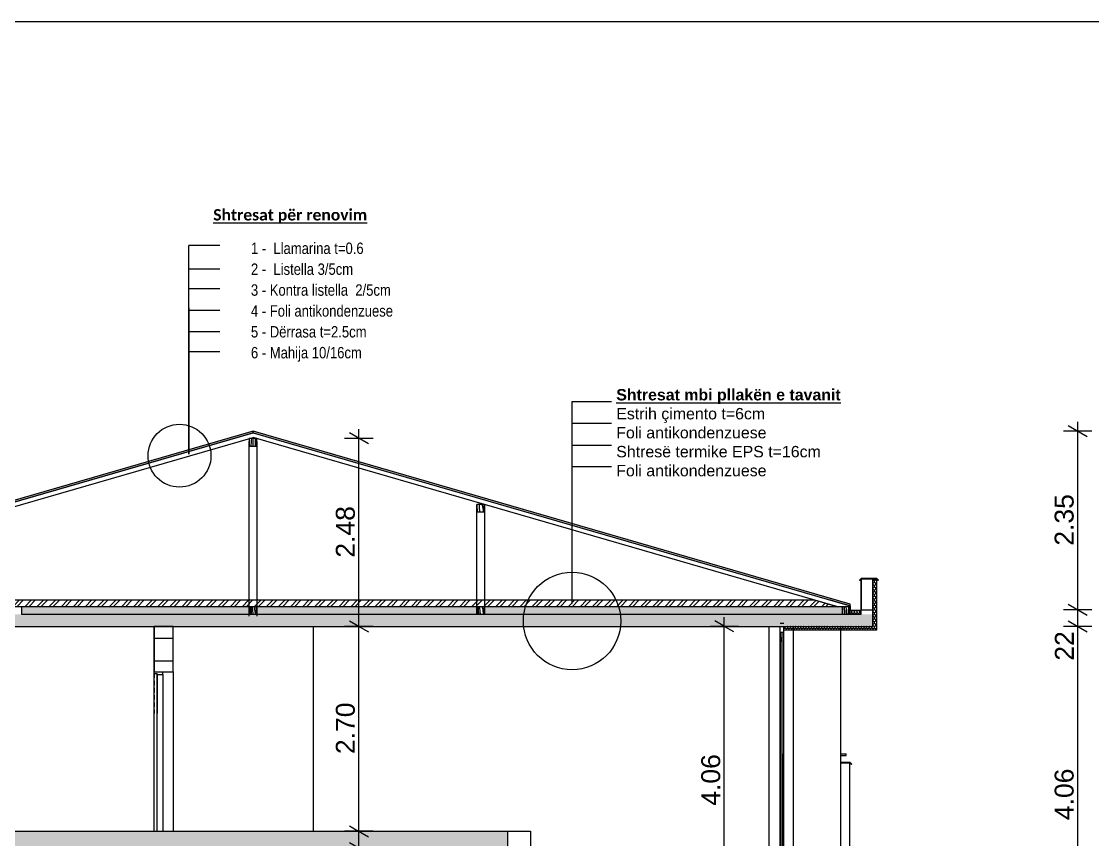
# Model space of a CAD drawing. Header units: feet. Extents: x 2583673 to 2624673, y -122443 to -93743.
# Drawn here: x 2596883 to 2610998, y -104528 to -93743 of the extents above; entities that cross this region are included whole.
import ezdxf

# ---------------------------------------------------------------- set-up
doc = ezdxf.new("R2010")
doc.units = ezdxf.units.FT
doc.header["$MEASUREMENT"] = 0
doc.set_wipeout_variables(frame=1)
doc.linetypes.add('Wipeout_Contour', pattern=[1000, 0, -1000])
for name, color, linetype, lineweight in [('0_Pen_No__1', 7, 'Continuous', 5), ('2D Drafting - General_Pen_No__1', 7, 'Continuous', 5), ('Annotation - Text_Pen_No__1', 7, 'Continuous', 5), ('Dimensioning - General_Pen_No__1', 7, 'Continuous', 5), ('Exterior walls_Pen_No__1', 7, 'Continuous', 5), ('Exterior walls_Pen_No__2', 8, 'Continuous', 5), ('Exterior walls_Pen_No__20', 1, 'Continuous', 5), ('Lines_Pen_No__1', 7, 'Continuous', 5), ('Shell - Roof_Pen_No__1', 7, 'Continuous', 5), ('Shell - Roof_Pen_No__101', 252, 'Continuous', 5), ('Shell - Roof_Pen_No__21', 7, 'Continuous', 5), ('Shell - Roof_Pen_No__32', 15, 'Continuous', 5), ('Shell - Roof_Pen_No__6', 5, 'Continuous', 5), ('Structural - Bearing_Pen_No__1', 7, 'Continuous', 5), ('Structural - Bearing_Pen_No__120', 7, 'Continuous', 5)]:
    doc.layers.add(name, color=color, linetype=linetype, lineweight=lineweight)
for name, color, linetype in [('Dimensioning - General', 7, 'Continuous'), ('Exterior walls', 7, 'Continuous'), ('Structural - Bearing', 7, 'Continuous')]:
    doc.layers.add(name, color=color, linetype=linetype)
for name, color, linetype, lineweight, true_color in [('Exterior walls_Pen_No__14', 7, 'Continuous', 5, 0xbd8b17), ('Exterior walls_Pen_No__61', 7, 'Continuous', 5, 0x6a6a6a), ('Exterior walls_Pen_No__62', 7, 'Continuous', 5, 0xaaaaaa)]:
    doc.layers.add(name, color=color, linetype=linetype, lineweight=lineweight, true_color=true_color)
doc.styles.add('GENERATED_STYLE_1', font='arial.ttf')
doc.styles.add('GENERATED_STYLE_4', font='calibrib.ttf')
doc.styles.add('GENERATED_STYLE_6', font='ARIALN.TTF')
doc.dimstyles.new('GENERATED_STYLE__1', dxfattribs={"dimtxt": 250, "dimasz": 190, "dimexe": 0.18, "dimexo": 3, "dimgap": 0.09, "dimtad": 1, "dimlfac": 0.001, "dimzin": 0, "dimdsep": 46, "dimtxsty": 'GENERATED_STYLE_1', "dimblk": 'ARROWHEAD_2', "dimblk1": 'ARROWHEAD_2', "dimblk2": 'ARROWHEAD_2', "dimcen": 0.09, "dimclrd": 7, "dimclre": 7, "dimclrt": 7, "dimadec": 0, "dimazin": 0, "dimtfac": 1, "dimtdec": 4, "dimtmove": 0, "dimatfit": 3, "dimfxl": 1, "dimtolj": 1, "dimtzin": 0, "dimarcsym": 0})
pattern_1 = [(90, (2604176.57, -101558.346), (-34.64102, 0), [20, -40]), (90, (2604159.25, -101528.346), (-34.64102, 0), [20, -40]), (150, (2604176.57, -101538.346), (17.3205, 30), [20, -40]), (150, (2604141.93, -101538.346), (17.3205, 30), [20, -40]), (210, (2604176.57, -101558.346), (-17.3205, 30), [20, -40]), (210, (2604141.93, -101558.346), (-17.3205, 30), [20, -40])]

# ---------------------------------------------------------------- blocks, each defined once
blk = doc.blocks.new('*X1', base_point=(2247654, -76425))
at = {"layer": 'Exterior walls_Pen_No__61', "color": 251, "linetype": 'Continuous', "lineweight": 5, "true_color": 0x6a6a6a}
for p, q in [((2599886, -99326), (2599888, -99293)), ((2599886, -99340), (2599886, -99326)), ((2599888, -99293), (2599890, -99260)), ((2599890, -99260), (2599891, -99240)), ((2599911, -99333), (2599912, -99319)), ((2599911, -99340), (2599911, -99333)), ((2599912, -99319), (2599913, -99304)), ((2599913, -99304), (2599914, -99290)), ((2599914, -99290), (2599915, -99275)), ((2599915, -99275), (2599916, -99261)), ((2599916, -99261), (2599918, -99247)), ((2599918, -99247), (2599918, -99240)), ((2599935, -99340), (2599936, -99306)), ((2599936, -99306), (2599939, -99258)), ((2599939, -99258), (2599941, -99240)), ((2599967, -99314), (2599968, -99274)), ((2599967, -99340), (2599967, -99314)), ((2599968, -99274), (2599968, -99240))]:
    blk.add_line(p, q, dxfattribs=at)
blk = doc.blocks.new('Fill_1', base_point=(2247654, -74225))
at = {"layer": 'Exterior walls_Pen_No__1', "color": 7, "linetype": 'Continuous', "lineweight": 5}
for p, q in [((2599983, -99240), (2599883, -99240)), ((2599883, -99240), (2599883, -99340)), ((2599883, -99340), (2599983, -99340)), ((2599983, -99340), (2599983, -99240))]:
    blk.add_line(p, q, dxfattribs=at)
at = {"layer": 'Exterior walls_Pen_No__61', "color": 251, "linetype": 'Continuous', "lineweight": 5, "true_color": 0x6a6a6a}
blk.add_blockref('*X1', (2247654, -76425), dxfattribs=at)
blk = doc.blocks.new('*D14', base_point=(2247654, -76425))
at = {"layer": 'Dimensioning - General_Pen_No__1', "color": 7, "linetype": 'Continuous', "lineweight": 5, "transparency": 16777216}
for p, q in [((2590774, -99217), (2590524, -99073)), ((2590649, -99145), (2590649, -99023)), ((2590836, -99145), (2590461, -99145)), ((2590649, -101095), (2590649, -99145)), ((2590524, -101023), (2590774, -101167)), ((2590836, -101095), (2590461, -101095))]:
    blk.add_line(p, q, dxfattribs=at)
at = {"layer": 'Dimensioning - General_Pen_No__1', "color": 7, "lineweight": 5, "transparency": 16777216, "insert": (2590599, -100452), "char_height": 250, "attachment_point": 7, "rotation": 90, "style": 'GENERATED_STYLE_1'}
blk.add_mtext('\\A1;1.95', dxfattribs=at)
blk = doc.blocks.new('ARROWHEAD_2')
at = {"color": 0, "linetype": 'Continuous', "lineweight": 0}
for p, q in [((0, 0), (-1, 0)), ((-0.378, -0.655), (0.378, 0.655))]:
    blk.add_line(p, q, dxfattribs=at)
blk = doc.blocks.new('*D25', base_point=(2247654, -76425))
at = {"layer": 'Dimensioning - General_Pen_No__1', "color": 7, "linetype": 'Continuous', "lineweight": 5, "transparency": 16777216}
for p, q in [((2610990, -101718), (2610615, -101718)), ((2610677, -101646), (2610927, -101791)), ((2610802, -105781), (2610802, -101718)), ((2610677, -105709), (2610927, -105853)), ((2610990, -105781), (2610615, -105781))]:
    blk.add_line(p, q, dxfattribs=at)
at = {"layer": 'Dimensioning - General_Pen_No__1', "color": 7, "lineweight": 5, "transparency": 16777216, "char_height": 250, "attachment_point": 7, "rotation": 90, "style": 'GENERATED_STYLE_1'}
for s, insert in [('\\A1;22', (2610752, -102170)), ('\\A1;4.06', (2610752, -104272))]:
    blk.add_mtext(s, dxfattribs=dict(at, insert=insert))
blk = doc.blocks.new('*D26', base_point=(2247654, -76425))
at = {"layer": 'Dimensioning - General_Pen_No__1', "color": 7, "linetype": 'Continuous', "lineweight": 5, "transparency": 16777216}
for p, q in [((2610677, -101426), (2610927, -101571)), ((2610990, -101498), (2610615, -101498)), ((2610802, -101718), (2610802, -101498)), ((2610990, -101718), (2610615, -101718)), ((2610677, -101646), (2610927, -101791))]:
    blk.add_line(p, q, dxfattribs=at)
blk = doc.blocks.new('*D27', base_point=(2247654, -76425))
at = {"layer": 'Dimensioning - General_Pen_No__1', "color": 7, "linetype": 'Continuous', "lineweight": 5, "transparency": 16777216}
for p, q in [((2610927, -99217), (2610677, -99073)), ((2610802, -99145), (2610802, -99023)), ((2610990, -99145), (2610615, -99145)), ((2610802, -101498), (2610802, -99145)), ((2610677, -101426), (2610927, -101571)), ((2610990, -101498), (2610615, -101498))]:
    blk.add_line(p, q, dxfattribs=at)
at = {"layer": 'Dimensioning - General_Pen_No__1', "color": 7, "lineweight": 5, "transparency": 16777216, "insert": (2610752, -100654), "char_height": 250, "attachment_point": 7, "rotation": 90, "style": 'GENERATED_STYLE_1'}
blk.add_mtext('\\A1;2.35', dxfattribs=at)
blk = doc.blocks.new('*D35', base_point=(2247654, -76425))
at = {"layer": 'Dimensioning - General_Pen_No__1', "color": 7, "linetype": 'Continuous', "lineweight": 5, "transparency": 16777216}
for p, q in [((2601517, -104418), (2601142, -104418)), ((2601205, -104346), (2601455, -104491)), ((2601330, -104638), (2601330, -104418)), ((2601205, -104566), (2601455, -104711)), ((2601517, -104638), (2601142, -104638))]:
    blk.add_line(p, q, dxfattribs=at)
blk = doc.blocks.new('*D36', base_point=(2247654, -76425))
at = {"layer": 'Dimensioning - General_Pen_No__1', "color": 7, "linetype": 'Continuous', "lineweight": 5, "transparency": 16777216}
for p, q in [((2601517, -101718), (2601142, -101718)), ((2601205, -101646), (2601455, -101791)), ((2601330, -104418), (2601330, -101718)), ((2601517, -104418), (2601142, -104418)), ((2601205, -104346), (2601455, -104491))]:
    blk.add_line(p, q, dxfattribs=at)
at = {"layer": 'Dimensioning - General_Pen_No__1', "color": 7, "lineweight": 5, "transparency": 16777216, "insert": (2601280, -103401), "char_height": 250, "attachment_point": 7, "rotation": 90, "style": 'GENERATED_STYLE_1'}
blk.add_mtext('\\A1;2.70', dxfattribs=at)
blk = doc.blocks.new('*D37', base_point=(2247654, -76425))
at = {"layer": 'Dimensioning - General_Pen_No__1', "color": 7, "linetype": 'Continuous', "lineweight": 5, "transparency": 16777216}
for p, q in [((2601455, -99312), (2601205, -99168)), ((2601330, -99240), (2601330, -99118)), ((2601517, -99240), (2601142, -99240)), ((2601330, -101718), (2601330, -99240)), ((2601517, -101718), (2601142, -101718)), ((2601205, -101646), (2601455, -101791))]:
    blk.add_line(p, q, dxfattribs=at)
at = {"layer": 'Dimensioning - General_Pen_No__1', "color": 7, "lineweight": 5, "transparency": 16777216, "insert": (2601280, -100812), "char_height": 250, "attachment_point": 7, "rotation": 90, "style": 'GENERATED_STYLE_1'}
blk.add_mtext('\\A1;2.48', dxfattribs=at)
blk = doc.blocks.new('*D38', base_point=(2247654, -76425))
at = {"layer": 'Dimensioning - General_Pen_No__1', "color": 7, "linetype": 'Continuous', "lineweight": 5, "transparency": 16777216}
for p, q in [((2611277, -101486), (2611527, -101631)), ((2611590, -101558), (2611215, -101558)), ((2611402, -116398), (2611402, -101558)), ((2611590, -116398), (2611215, -116398)), ((2611277, -116326), (2611527, -116471)), ((2611402, -116521), (2611402, -116398))]:
    blk.add_line(p, q, dxfattribs=at)
at = {"layer": 'Dimensioning - General_Pen_No__1', "color": 7, "lineweight": 5, "transparency": 16777216, "insert": (2611352, -109406), "char_height": 250, "attachment_point": 7, "rotation": 90, "style": 'GENERATED_STYLE_1'}
blk.add_mtext('\\A1;14.84', dxfattribs=at)
blk = doc.blocks.new('*D39', base_point=(2247654, -76425))
at = {"layer": 'Dimensioning - General_Pen_No__1', "color": 7, "linetype": 'Continuous', "lineweight": 5, "transparency": 16777216}
for p, q in [((2611527, -99217), (2611277, -99073)), ((2611402, -99145), (2611402, -99023)), ((2611590, -99145), (2611215, -99145)), ((2611402, -101558), (2611402, -99145)), ((2611277, -101486), (2611527, -101631)), ((2611590, -101558), (2611215, -101558))]:
    blk.add_line(p, q, dxfattribs=at)
at = {"layer": 'Dimensioning - General_Pen_No__1', "color": 7, "lineweight": 5, "transparency": 16777216, "insert": (2611352, -100684), "char_height": 250, "attachment_point": 7, "rotation": 90, "style": 'GENERATED_STYLE_1'}
blk.add_mtext('\\A1;2.41', dxfattribs=at)
blk = doc.blocks.new('*D41', base_point=(2247654, -76425))
at = {"layer": 'Dimensioning - General_Pen_No__1', "color": 7, "linetype": 'Continuous', "lineweight": 5, "transparency": 16777216}
for p, q in [((2590081, -99217), (2589831, -99073)), ((2589956, -99145), (2589956, -99023)), ((2590144, -99145), (2589769, -99145)), ((2589956, -101798), (2589956, -99145)), ((2589831, -101726), (2590081, -101871)), ((2590144, -101798), (2589769, -101798))]:
    blk.add_line(p, q, dxfattribs=at)
at = {"layer": 'Dimensioning - General_Pen_No__1', "color": 7, "lineweight": 5, "transparency": 16777216, "insert": (2589906, -100804), "char_height": 250, "attachment_point": 7, "rotation": 90, "style": 'GENERATED_STYLE_1'}
blk.add_mtext('\\A1;2.65', dxfattribs=at)
blk = doc.blocks.new('*D42', base_point=(2247654, -76425))
at = {"layer": 'Dimensioning - General_Pen_No__1', "color": 7, "linetype": 'Continuous', "lineweight": 5, "transparency": 16777216}
for p, q in [((2589412, -99217), (2589162, -99073)), ((2589287, -99145), (2589287, -99023)), ((2589475, -99145), (2589100, -99145)), ((2589287, -116618), (2589287, -99145)), ((2589162, -116546), (2589412, -116691)), ((2589475, -116618), (2589100, -116618)), ((2589287, -116741), (2589287, -116618))]:
    blk.add_line(p, q, dxfattribs=at)
at = {"layer": 'Dimensioning - General_Pen_No__1', "color": 7, "lineweight": 5, "transparency": 16777216, "insert": (2589237, -108309), "char_height": 250, "attachment_point": 7, "rotation": 90, "style": 'GENERATED_STYLE_1'}
blk.add_mtext('\\A1;17.47', dxfattribs=at)
blk = doc.blocks.new('*D43', base_point=(2247654, -76425))
at = {"layer": 'Dimensioning - General_Pen_No__1', "color": 7, "linetype": 'Continuous', "lineweight": 5, "transparency": 16777216}
for p, q in [((2612090, -99217), (2611840, -99073)), ((2611965, -99145), (2611965, -99023)), ((2612153, -99145), (2611778, -99145)), ((2611965, -116398), (2611965, -99145)), ((2612153, -116398), (2611778, -116398)), ((2611840, -116326), (2612090, -116471)), ((2611965, -116521), (2611965, -116398))]:
    blk.add_line(p, q, dxfattribs=at)
at = {"layer": 'Dimensioning - General_Pen_No__1', "color": 7, "lineweight": 5, "transparency": 16777216, "insert": (2611915, -108199), "char_height": 250, "attachment_point": 7, "rotation": 90, "style": 'GENERATED_STYLE_1'}
blk.add_mtext('\\A1;17.25', dxfattribs=at)
blk = doc.blocks.new('*D52', base_point=(2247654, -76425))
at = {"layer": 'Dimensioning - General_Pen_No__1', "color": 7, "linetype": 'Continuous', "lineweight": 5, "transparency": 16777216}
for p, q in [((2606145, -101718), (2606145, -101596)), ((2606332, -101718), (2605957, -101718)), ((2606270, -101791), (2606020, -101646)), ((2606145, -105781), (2606145, -101718)), ((2606020, -105709), (2606270, -105853)), ((2606332, -105781), (2605957, -105781))]:
    blk.add_line(p, q, dxfattribs=at)
at = {"layer": 'Dimensioning - General_Pen_No__1', "color": 7, "lineweight": 5, "transparency": 16777216, "insert": (2606095, -104082), "char_height": 250, "attachment_point": 7, "rotation": 90, "style": 'GENERATED_STYLE_1'}
blk.add_mtext('\\A1;4.06', dxfattribs=at)
blk = doc.blocks.new('*X54', base_point=(2247654, -76425))
at = {"layer": 'Exterior walls_Pen_No__61', "color": 251, "linetype": 'Continuous', "lineweight": 5, "true_color": 0x6a6a6a}
for p, q in [((2599883, -101479), (2599883, -101479)), ((2599883, -101479), (2599886, -101503)), ((2599900, -101458), (2599901, -101466)), ((2599901, -101466), (2599903, -101478)), ((2599903, -101478), (2599904, -101490)), ((2599915, -101470), (2599914, -101458)), ((2599916, -101505), (2599915, -101470)), ((2599932, -101486), (2599931, -101458)), ((2599933, -101515), (2599932, -101486)), ((2599959, -101459), (2599959, -101458)), ((2599960, -101472), (2599959, -101459)), ((2599961, -101485), (2599960, -101472)), ((2599961, -101499), (2599961, -101485)), ((2599886, -101503), (2599889, -101526)), ((2599889, -101526), (2599890, -101550)), ((2599890, -101550), (2599890, -101558)), ((2599905, -101495), (2599904, -101490)), ((2599906, -101501), (2599905, -101495)), ((2599906, -101506), (2599906, -101501)), ((2599907, -101511), (2599906, -101506)), ((2599907, -101517), (2599907, -101511)), ((2599907, -101522), (2599907, -101517)), ((2599907, -101527), (2599907, -101522)), ((2599907, -101533), (2599907, -101527)), ((2599907, -101554), (2599907, -101533)), ((2599907, -101558), (2599907, -101554)), ((2599917, -101539), (2599916, -101505)), ((2599917, -101558), (2599917, -101539)), ((2599935, -101543), (2599933, -101515)), ((2599936, -101558), (2599935, -101543)), ((2599962, -101512), (2599961, -101499)), ((2599963, -101516), (2599962, -101512)), ((2599963, -101520), (2599963, -101516)), ((2599963, -101524), (2599963, -101520)), ((2599964, -101528), (2599963, -101524)), ((2599965, -101531), (2599964, -101528)), ((2599966, -101535), (2599965, -101531)), ((2599966, -101539), (2599966, -101535)), ((2599968, -101543), (2599966, -101539)), ((2599972, -101558), (2599968, -101543))]:
    blk.add_line(p, q, dxfattribs=at)
blk = doc.blocks.new('Fill_2', base_point=(2247654, -74225))
at = {"layer": 'Exterior walls_Pen_No__1', "color": 7, "linetype": 'Continuous', "lineweight": 5}
for p, q in [((2599983, -101458), (2599883, -101458)), ((2599883, -101458), (2599883, -101558)), ((2599983, -101558), (2599983, -101458)), ((2599883, -101558), (2599983, -101558))]:
    blk.add_line(p, q, dxfattribs=at)
at = {"layer": 'Exterior walls_Pen_No__61', "color": 251, "linetype": 'Continuous', "lineweight": 5, "true_color": 0x6a6a6a}
blk.add_blockref('*X54', (2247654, -76425), dxfattribs=at)
blk = doc.blocks.new('*X56', base_point=(2247654, -76425))
at = {"layer": 'Exterior walls_Pen_No__61', "color": 251, "linetype": 'Continuous', "lineweight": 5, "true_color": 0x6a6a6a}
for p, q in [((2602894, -101461), (2602895, -101458)), ((2602894, -101482), (2602894, -101461)), ((2602894, -101503), (2602894, -101482)), ((2602906, -101482), (2602905, -101458)), ((2602907, -101517), (2602906, -101482)), ((2602924, -101480), (2602923, -101458)), ((2602927, -101508), (2602924, -101480)), ((2602961, -101472), (2602957, -101458)), ((2602966, -101494), (2602961, -101472)), ((2602893, -101524), (2602894, -101503)), ((2602893, -101545), (2602893, -101524)), ((2602893, -101558), (2602893, -101545)), ((2602909, -101552), (2602907, -101517)), ((2602910, -101558), (2602909, -101552)), ((2602929, -101536), (2602927, -101508)), ((2602932, -101547), (2602929, -101536)), ((2602935, -101557), (2602932, -101547)), ((2602935, -101558), (2602935, -101557)), ((2602969, -101516), (2602966, -101494)), ((2602971, -101538), (2602969, -101516)), ((2602971, -101558), (2602971, -101538))]:
    blk.add_line(p, q, dxfattribs=at)
blk = doc.blocks.new('Fill_3', base_point=(2247654, -74225))
at = {"layer": 'Exterior walls_Pen_No__1', "color": 7, "linetype": 'Continuous', "lineweight": 5}
for p, q in [((2602983, -101458), (2602883, -101458)), ((2602883, -101458), (2602883, -101558)), ((2602983, -101558), (2602983, -101458)), ((2602883, -101558), (2602983, -101558))]:
    blk.add_line(p, q, dxfattribs=at)
at = {"layer": 'Exterior walls_Pen_No__61', "color": 251, "linetype": 'Continuous', "lineweight": 5, "true_color": 0x6a6a6a}
blk.add_blockref('*X56', (2247654, -76425), dxfattribs=at)
blk = doc.blocks.new('*X58', base_point=(2247654, -76425))
at = {"layer": 'Exterior walls_Pen_No__61', "color": 251, "linetype": 'Continuous', "lineweight": 5, "true_color": 0x6a6a6a}
for p, q in [((2602890, -100122), (2602889, -100109)), ((2602891, -100151), (2602890, -100122)), ((2602892, -100179), (2602891, -100151)), ((2602894, -100208), (2602892, -100179)), ((2602894, -100209), (2602894, -100208)), ((2602918, -100110), (2602918, -100109)), ((2602918, -100123), (2602918, -100110)), ((2602919, -100137), (2602918, -100123)), ((2602920, -100150), (2602919, -100137)), ((2602921, -100163), (2602920, -100150)), ((2602921, -100177), (2602921, -100163)), ((2602922, -100181), (2602921, -100177)), ((2602922, -100184), (2602922, -100181)), ((2602922, -100188), (2602922, -100184)), ((2602923, -100192), (2602922, -100188)), ((2602924, -100196), (2602923, -100192)), ((2602925, -100200), (2602924, -100196)), ((2602926, -100204), (2602925, -100200)), ((2602927, -100208), (2602926, -100204)), ((2602927, -100209), (2602927, -100208)), ((2602950, -100109), (2602953, -100119)), ((2602953, -100119), (2602958, -100142)), ((2602958, -100142), (2602962, -100165)), ((2602962, -100165), (2602966, -100189)), ((2602966, -100189), (2602967, -100209)), ((2602974, -100109), (2602975, -100115)), ((2602975, -100115), (2602977, -100127)), ((2602977, -100127), (2602979, -100139)), ((2602979, -100139), (2602981, -100151)), ((2602981, -100151), (2602982, -100164)), ((2602982, -100164), (2602983, -100173))]:
    blk.add_line(p, q, dxfattribs=at)
blk = doc.blocks.new('Fill_4', base_point=(2247654, -74225))
at = {"layer": 'Exterior walls_Pen_No__1', "color": 7, "linetype": 'Continuous', "lineweight": 5}
for p, q in [((2602983, -100109), (2602883, -100109)), ((2602883, -100109), (2602883, -100209)), ((2602883, -100209), (2602983, -100209)), ((2602983, -100209), (2602983, -100109))]:
    blk.add_line(p, q, dxfattribs=at)
at = {"layer": 'Exterior walls_Pen_No__61', "color": 251, "linetype": 'Continuous', "lineweight": 5, "true_color": 0x6a6a6a}
blk.add_blockref('*X58', (2247654, -76425), dxfattribs=at)
blk = doc.blocks.new('*X66', base_point=(2247654, -76425))
at = {"layer": 'Exterior walls_Pen_No__61', "color": 251, "linetype": 'Continuous', "lineweight": 5, "true_color": 0x6a6a6a}
for p, q in [((2607704, -101489), (2607703, -101458)), ((2607729, -101466), (2607729, -101458)), ((2607730, -101490), (2607729, -101466)), ((2607754, -101495), (2607753, -101458)), ((2607784, -101508), (2607785, -101469)), ((2607785, -101469), (2607785, -101458)), ((2607704, -101495), (2607704, -101489)), ((2607704, -101500), (2607704, -101495)), ((2607704, -101506), (2607704, -101500)), ((2607705, -101511), (2607704, -101506)), ((2607705, -101517), (2607705, -101511)), ((2607705, -101522), (2607705, -101517)), ((2607705, -101528), (2607705, -101522)), ((2607706, -101534), (2607705, -101528)), ((2607706, -101558), (2607706, -101534)), ((2607732, -101514), (2607730, -101490)), ((2607734, -101538), (2607732, -101514)), ((2607734, -101552), (2607734, -101538)), ((2607734, -101558), (2607734, -101552)), ((2607756, -101543), (2607754, -101495)), ((2607756, -101543), (2607762, -101558)), ((2607784, -101547), (2607784, -101508)), ((2607784, -101547), (2607787, -101558))]:
    blk.add_line(p, q, dxfattribs=at)
blk = doc.blocks.new('Fill_8', base_point=(2247654, -74225))
at = {"layer": 'Exterior walls_Pen_No__1', "color": 7, "linetype": 'Continuous', "lineweight": 5}
for p, q in [((2607801, -101458), (2607701, -101458)), ((2607701, -101458), (2607701, -101558)), ((2607801, -101558), (2607801, -101458)), ((2607701, -101558), (2607801, -101558))]:
    blk.add_line(p, q, dxfattribs=at)
at = {"layer": 'Exterior walls_Pen_No__61', "color": 251, "linetype": 'Continuous', "lineweight": 5, "true_color": 0x6a6a6a}
blk.add_blockref('*X66', (2247654, -76425), dxfattribs=at)

msp = doc.modelspace()

# ---------------------------------------------------------------- hatches: boundary and pattern name
at = {"layer": 'Exterior walls_Pen_No__1', "linetype": 'Continuous', "lineweight": 5}
h = msp.add_hatch(dxfattribs=at)
h.set_pattern_fill('GRID_30X30', style=0, pattern_type=2)
h.set_pattern_definition([(0, (2598630.4, -105171.7), (0, 300), []), (90, (2598630.4, -105171.7), (-300, 0), [])])
h.paths.add_polyline_path([(2598880.83, -102318.346), (2598880.83, -101718.346), (2598630.83, -101718.346), (2598630.83, -102318.346)])
at = {"layer": 'Exterior walls_Pen_No__14', "linetype": 'Continuous', "lineweight": 5, "true_color": 0xbd8b17}
h = msp.add_hatch(dxfattribs=at)
h.set_pattern_fill('STYROFOAM_SM_INSULATION', color=42, style=0, pattern_type=2)
h.set_pattern_definition(pattern_1)
h.paths.add_polyline_path([(2596883.18, -101458.346), (2596883.18, -101558.346), (2597765.2, -101558.346), (2598853.749, -101558.346), (2599883.18, -101558.346), (2599883.18, -101458.346)])
h = msp.add_hatch(dxfattribs=at)
h.set_pattern_fill('STYROFOAM_SM_INSULATION', color=42, style=0, pattern_type=2)
h.set_pattern_definition(pattern_1)
h.paths.add_polyline_path([(2599983.18, -101558.346), (2602883.18, -101558.346), (2602883.18, -101458.346), (2599983.18, -101458.346)])
h = msp.add_hatch(dxfattribs=at)
h.set_pattern_fill('STYROFOAM_SM_INSULATION', color=42, style=0, pattern_type=2)
h.set_pattern_definition(pattern_1)
h.paths.add_polyline_path([(2602983.18, -101458.346), (2602983.18, -101558.346), (2607700.831, -101558.346), (2607700.83, -101458.346)])
h = msp.add_hatch(dxfattribs=at)
h.set_pattern_fill('STYROFOAM_SM_INSULATION', color=42, style=0, pattern_type=2)
h.set_pattern_definition([(90, (2604326.57, -101658.346), (-34.641, 0), [20, -40]), (90, (2604309.25, -101628.346), (-34.641, 0), [20, -40]), (150, (2604326.57, -101638.346), (17.3205, 30), [20, -40]), (150, (2604291.93, -101638.346), (17.3205, 30), [20, -40]), (210, (2604326.57, -101658.346), (-17.3205, 30), [20, -40]), (210, (2604291.93, -101658.346), (-17.3205, 30), [20, -40])])
h.paths.add_polyline_path([(2607950.827, -101558.346), (2607950.827, -101508.346), (2607800.83, -101508.346), (2607800.83, -101558.346)])
at = {"layer": 'Exterior walls_Pen_No__61', "linetype": 'Continuous', "lineweight": 5, "true_color": 0x6a6a6a}
h = msp.add_hatch(dxfattribs=at)
h.set_pattern_fill('STEEL', color=251, style=0, pattern_type=2)
h.set_pattern_definition([(45, (2247653.82, -76424.97), (-79.549513, 79.549513), []), (45, (2247627.31, -76398.45), (-79.549513, 79.549513), [])])
h.paths.add_polyline_path([(2592541.459, -101368.346), (2607328.989, -101368.346), (2607639.618, -101458.346), (2592536.605, -101458.346), (2592230.83, -101458.346)])
at = {"layer": 'Exterior walls_Pen_No__62', "linetype": 'Continuous', "lineweight": 5, "true_color": 0xaaaaaa}
msp.add_hatch(color=253, dxfattribs=at).paths.add_polyline_path([(2607947.517, -101085.075), (2607925.174, -101107.418), (2607930.831, -101113.075), (2607950.83, -101093.075), (2608150.83, -101093.075), (2608171.311, -101113.555), (2608176.967, -101107.898), (2608154.144, -101085.075)])
at = {"layer": 'Shell - Roof_Pen_No__101', "linetype": 'Continuous', "lineweight": 5}
for points in [[(2599935.224, -99144.778), (2592159.665, -101397.622), (2592159.665, -101418.965), (2599935.224, -99166.121)], [(2599935.224, -99144.778), (2599935.224, -99166.121), (2607806.073, -101446.573), (2607806.073, -101425.23)]]:
    msp.add_hatch(color=252, dxfattribs=at).paths.add_polyline_path(points)

# ---------------------------------------------------------------- linework, layer by layer
at = {"layer": '0_Pen_No__1', "color": 7, "linetype": 'Continuous', "lineweight": 5}
for p, q in [((2604139.41, -98755.41), (2604658.651, -98755.41)), ((2604139.41, -101417.652), (2604139.41, -98755.41)), ((2604139.41, -99038.793), (2604658.651, -99038.793)), ((2604139.41, -99327.844), (2604658.651, -99327.844)), ((2604139.41, -99611.227), (2604658.651, -99611.227))]:
    msp.add_line(p, q, dxfattribs=at)
at = {"layer": '2D Drafting - General_Pen_No__1', "color": 7, "linetype": 'Continuous', "lineweight": 5}
for p, q in [((2599883.18, -101582.251), (2599883.18, -99281.155)), ((2599983.18, -99281.155), (2599983.18, -101582.251)), ((2602883.18, -101458.346), (2602883.18, -100109.218)), ((2602983.18, -100109.218), (2602983.18, -101458.346))]:
    msp.add_line(p, q, dxfattribs=at)
msp.add_lwpolyline([(2599883.18, -99240.016), (2599883.18, -99340.016), (2599983.18, -99340.016), (2599983.18, -99240.016)], close=True, dxfattribs=at)
at = {"layer": 'Exterior walls_Pen_No__1', "color": 7, "linetype": 'Continuous', "lineweight": 5}
msp.add_line((2608100.83, -101498.346), (2608100.83, -101098.346), dxfattribs=at)
at = {"layer": 'Exterior walls_Pen_No__1', "color": 7, "linetype": 'Continuous', "lineweight": 5, "flags": 128}
for points in [[(2607947.517, -101085.075), (2607925.174, -101107.418), (2607930.831, -101113.075), (2607950.83, -101093.075), (2608150.83, -101093.075), (2608171.311, -101113.555), (2608176.967, -101107.898), (2608154.144, -101085.075)], [(2608100.83, -101094.548), (2607950.83, -101094.548), (2607950.83, -101498.346), (2608100.83, -101498.346)], [(2592541.459, -101368.346), (2607328.989, -101368.346), (2607639.618, -101458.346), (2592536.605, -101458.346), (2592230.83, -101458.346)], [(2596883.18, -101458.346), (2596883.18, -101558.346), (2597765.2, -101558.346), (2598853.749, -101558.346), (2599883.18, -101558.346), (2599883.18, -101458.346)], [(2599983.18, -101558.346), (2602883.18, -101558.346), (2602883.18, -101458.346), (2599983.18, -101458.346)], [(2602983.18, -101458.346), (2602983.18, -101558.346), (2607700.831, -101558.346), (2607700.83, -101458.346)], [(2607950.827, -101558.346), (2607950.827, -101508.346), (2607800.83, -101508.346), (2607800.83, -101558.346)], [(2598880.83, -102318.346), (2598880.83, -101718.346), (2598630.83, -101718.346), (2598630.83, -102318.346)]]:
    msp.add_lwpolyline(points, close=True, dxfattribs=at)
at = {"layer": 'Lines_Pen_No__1', "color": 7, "linetype": 'Continuous', "lineweight": 5}
msp.add_circle((2598966.827, -99467.889), 414.269, dxfattribs=at)
at = {"layer": 'Shell - Roof_Pen_No__1', "color": 7, "linetype": 'Continuous', "lineweight": 5, "flags": 128}
for points in [[(2599935.224, -99144.778), (2592159.665, -101397.622), (2592159.665, -101418.965), (2599935.224, -99166.121)], [(2599935.224, -99144.778), (2599935.224, -99166.121), (2607806.073, -101446.573), (2607806.073, -101425.23)]]:
    msp.add_lwpolyline(points, close=True, dxfattribs=at)
at = {"layer": 'Shell - Roof_Pen_No__21', "color": 7, "linetype": 'Continuous', "lineweight": 5}
msp.add_line((2583673.367, -93742.756), (2624673.367, -93742.756), dxfattribs=at)
at = {"layer": 'Shell - Roof_Pen_No__32', "color": 15, "linetype": 'Continuous', "lineweight": 5}
for p, q in [((2592230.83, -101398.346), (2599930.83, -99167.394)), ((2592230.83, -101458.346), (2599935.224, -99226.121)), ((2607639.618, -101458.346), (2599935.224, -99226.121))]:
    msp.add_line(p, q, dxfattribs=at)
at = {"layer": 'Shell - Roof_Pen_No__6', "color": 5, "linetype": 'Continuous', "lineweight": 5, "flags": 128}
msp.add_lwpolyline([(2607944.83, -101508.346), (2607806.83, -101508.346, -0.414213562), (2607800.83, -101502.346), (2607800.83, -101447.298), (2607539.94, -101371.553), (2607539.94, -101369.255), (2607802.83, -101445.634), (2607802.83, -101500.346, 0.414213562), (2607808.83, -101506.346), (2607942.83, -101506.346, 0.414213562), (2607948.83, -101500.346), (2607948.83, -101099.075, -0.414213562), (2607954.83, -101093.075), (2608150.83, -101093.075), (2608150.83, -101095.075), (2607956.83, -101095.075, 0.414213562), (2607950.83, -101101.075), (2607950.83, -101502.346, -0.414213562)], format="xyb", close=True, dxfattribs=at)
at = {"layer": 'Structural - Bearing_Pen_No__1', "color": 7, "linetype": 'Continuous', "lineweight": 5}
msp.add_line((2608100.83, -101718.346), (2608100.83, -101498.346), dxfattribs=at)
at = {"layer": 'Structural - Bearing_Pen_No__120', "color": 7, "linetype": 'Continuous', "lineweight": 5}
for p, q in [((2599496.371, -96696.599), (2599088.505, -96696.599)), ((2599088.505, -99445.557), (2599088.505, -96696.599)), ((2599496.371, -97008.329), (2599088.505, -97008.329)), ((2599496.371, -97268.679), (2599088.505, -97268.679)), ((2599088.505, -97516.799), (2599088.505, -99445.557)), ((2599496.371, -97554.062), (2599088.505, -97554.062)), ((2599496.371, -97834.438), (2599088.505, -97834.438)), ((2599496.371, -98099.794), (2599088.505, -98099.794))]:
    msp.add_line(p, q, dxfattribs=at)

# ---------------------------------------------------------------- block references
at = {"layer": 'Exterior walls_Pen_No__61', "color": 251, "linetype": 'Continuous', "lineweight": 5, "true_color": 0x6a6a6a}
for name in ['Fill_1', 'Fill_4', 'Fill_2', 'Fill_3', 'Fill_8']:
    msp.add_blockref(name, (2247653.822, -74224.967), dxfattribs=at)

# ---------------------------------------------------------------- texts
at = {"layer": 'Annotation - Text_Pen_No__1', "color": 7, "linetype": 'Continuous', "lineweight": 5, "char_height": 150}
for s, insert, attachment_point, style in [('\\A1;{\\LShtresat për renovim}', (2600424.802, -96217.107), 2, 'GENERATED_STYLE_4'), ('\\A1;\\P{\\fArial|b1|i0|c0|p34;\\LShtresat mbi pllakën e tavanit\\P}Estrih çimento t=6cm\\PFoli antikondenzuese\\PShtresë termike EPS t=16cm\\PFoli antikondenzuese\\P', (2604721.477, -99039.952), 4, 'GENERATED_STYLE_1')]:
    msp.add_mtext(s, dxfattribs=dict(at, insert=insert, attachment_point=attachment_point, style=style))
at = {"layer": 'Annotation - Text_Pen_No__1', "color": 7, "linetype": 'Continuous', "lineweight": 5, "insert": (2599620.799, -98229.771), "char_height": 150, "attachment_point": 7, "line_spacing_factor": 1.100611, "style": 'GENERATED_STYLE_6'}
msp.add_mtext('\\A1;    \\P      \\P      1 -  Llamarina t=0.6\\P      2 -  Listella 3/5cm\\P      3 - Kontra listella  2/5cm\\P      4 - Foli antikondenzuese\\P      5 - Dërrasa t=2.5cm\\P      6 - Mahija 10/16cm{\\c2203138; }', dxfattribs=at)

# ---------------------------------------------------------------- dimensions: what is measured, and where the dimension line sits
at = {"layer": 'Dimensioning - General', "color": 7, "linetype": 'Continuous', "lineweight": 5}
for base, p1, p2, picture, middle in [((2590648.751, -99144.778), (2591880.83, -101094.82), (2599935.224, -99144.778), '*D14', (2590473.751, -100127.665)), ((2610802.282, -99144.778), (2608100.83, -101498.346), (2599935.224, -99144.778), '*D27', (2610627.282, -100329.428)), ((2611402.282, -99144.778), (2608100.83, -101558.346), (2599935.224, -99144.778), '*D39', (2611227.282, -100359.428)), ((2610802.282, -101498.346), (2608100.83, -101718.346), (2608100.83, -101498.346), '*D26', (2610627.282, -101979.437)), ((2611402.282, -101558.346), (2609350.83, -116398.346), (2608100.83, -101558.346), '*D38', (2611227.282, -108985.773))]:
    dim = msp.add_linear_dim(base=base, p1=p1, p2=p2, angle=90, dimstyle='GENERATED_STYLE__1', dxfattribs=at)
    dim.commit()
    dim.dimension.update_dxf_attribs({"geometry": picture, "text_midpoint": middle, "dimtype": 160, "text_rotation": 90})

# ---------------------------------------------------------------- wipeouts: each hides what was drawn before it
at = {"color": 254, "linetype": 'Wipeout_Contour', "lineweight": 0, "ltscale": 10423081.42858035}
msp.add_wipeout([(2600730.83, -101718.346), (2600730.83, -104418.346), (2606730.83, -104418.346), (2606730.83, -101718.346)], dxfattribs=at).dxf.layer = 'Exterior walls'
at = {"color": 254, "linetype": 'Wipeout_Contour', "lineweight": 0, "ltscale": 10437470.16256777}
msp.add_wipeout([(2607680.83, -104418.346), (2607680.83, -101718.346), (2606980.83, -101718.346), (2606980.83, -104418.346)], dxfattribs=at).dxf.layer = 'Exterior walls'

# ---------------------------------------------------------------- next in the draw order: hatches: boundary and pattern name
at = {"layer": 'Exterior walls_Pen_No__62', "linetype": 'Continuous', "lineweight": 5, "true_color": 0xaaaaaa}
msp.add_hatch(color=253, dxfattribs=at).paths.add_polyline_path([(2607680.83, -103518.346), (2607800.83, -103518.346), (2607821.311, -103538.826), (2607826.967, -103533.169), (2607804.144, -103510.346), (2607680.83, -103510.346)])

# ---------------------------------------------------------------- next in the draw order: linework, layer by layer
at = {"layer": 'Exterior walls_Pen_No__1', "color": 7, "linetype": 'Continuous', "lineweight": 5, "flags": 128}
msp.add_lwpolyline([(2607680.83, -103518.346), (2607800.83, -103518.346), (2607821.311, -103538.826), (2607826.967, -103533.169), (2607804.144, -103510.346), (2607680.83, -103510.346)], close=True, dxfattribs=at)
at = {"layer": 'Exterior walls_Pen_No__2', "color": 8, "linetype": 'Continuous', "lineweight": 5}
msp.add_line((2600730.83, -104418.346), (2600730.83, -101718.346), dxfattribs=at)
at = {"layer": 'Lines_Pen_No__1', "color": 7, "linetype": 'Continuous', "lineweight": 5}
msp.add_circle((2604139.41, -101647.32), 642.189, dxfattribs=at)
at = {"layer": 'Structural - Bearing_Pen_No__1', "color": 7, "linetype": 'Continuous', "lineweight": 5}
msp.add_line((2607680.83, -103518.346), (2607800.83, -103518.346), dxfattribs=at)

# ---------------------------------------------------------------- next in the draw order: dimensions: what is measured, and where the dimension line sits
at = {"layer": 'Dimensioning - General', "color": 7, "linetype": 'Continuous', "lineweight": 5}
for base, p1, p2, picture, middle in [((2601329.801, -99240.016), (2600307.591, -101718.346), (2599883.18, -99240.016), '*D37', (2601154.801, -100487.047)), ((2601329.801, -101718.346), (2600370.609, -104418.346), (2600307.591, -101718.346), '*D36', (2601154.801, -103076.212)), ((2601329.801, -104418.346), (2600402.118, -104638.346), (2600370.609, -104418.346), '*D35', (2601154.801, -104899.437))]:
    dim = msp.add_linear_dim(base=base, p1=p1, p2=p2, angle=90, dimstyle='GENERATED_STYLE__1', dxfattribs=at)
    dim.commit()
    dim.dimension.update_dxf_attribs({"geometry": picture, "text_midpoint": middle, "dimtype": 160, "text_rotation": 90})

# ---------------------------------------------------------------- next in the draw order: wipeouts: each hides what was drawn before it
at = {"color": 254, "linetype": 'Wipeout_Contour', "lineweight": 0, "ltscale": 10398700.56146226}
msp.add_wipeout([(2598630.83, -104418.346), (2598630.83, -101718.346), (2596630.83, -101718.346), (2596630.83, -104418.346)], dxfattribs=at).dxf.layer = 'Exterior walls'
at = {"color": 254, "linetype": 'Wipeout_Contour', "lineweight": 0, "ltscale": 13044574.38221106}
msp.add_wipeout([(2606730.83, -101718.346), (2606730.83, -105123.679), (2606930.83, -105123.679), (2606930.83, -105048.679), (2606930.83, -101718.346)], dxfattribs=at).dxf.layer = 'Exterior walls'
at = {"color": 254, "linetype": 'Wipeout_Contour', "lineweight": 0, "ltscale": 13004234.95223527}
msp.add_wipeout([(2598745.83, -102350.346), (2598745.83, -104418.346), (2598880.83, -104418.346), (2598880.83, -102318.346), (2598745.83, -102318.346)], dxfattribs=at).dxf.layer = 'Exterior walls'
at = {"color": 254, "linetype": 'Wipeout_Contour', "lineweight": 0, "ltscale": 10439061.32904399}
msp.add_wipeout([(2607680.83, -103418.346), (2607750.83, -103418.346), (2607750.83, -103399.635), (2607680.83, -103395.966)], dxfattribs=at).dxf.layer = 'Exterior walls'

# ---------------------------------------------------------------- next in the draw order: linework, layer by layer
at = {"layer": 'Exterior walls_Pen_No__1', "color": 7, "linetype": 'Continuous', "lineweight": 5}
for p, q in [((2598630.83, -101718.346), (2598880.83, -101718.346)), ((2598880.83, -102318.346), (2598880.83, -101718.346)), ((2606880.83, -101673.679), (2606930.83, -101673.679)), ((2598880.83, -102318.346), (2598880.83, -104418.346))]:
    msp.add_line(p, q, dxfattribs=at)
at = {"layer": 'Exterior walls_Pen_No__20', "color": 1, "linetype": 'Continuous', "lineweight": 5}
for p, q in [((2607680.83, -103395.966), (2607750.83, -103399.635)), ((2607680.83, -103418.346), (2607750.83, -103418.346)), ((2607750.83, -103418.346), (2607750.83, -103399.635))]:
    msp.add_line(p, q, dxfattribs=at)

# ---------------------------------------------------------------- next in the draw order: dimensions: what is measured, and where the dimension line sits
at = {"layer": 'Dimensioning - General', "color": 7, "linetype": 'Continuous', "lineweight": 5}
dim = msp.add_linear_dim(base=(2589956.391, -99144.778), p1=(2591830.83, -101798.346), p2=(2599935.224, -99144.778), angle=90, dimstyle='GENERATED_STYLE__1', dxfattribs=at)
dim.commit()
dim.dimension.update_dxf_attribs({"geometry": '*D41', "text_midpoint": (2589781.391, -100479.428), "dimtype": 160, "text_rotation": 90})

# ---------------------------------------------------------------- next in the draw order: wipeouts: each hides what was drawn before it
at = {"color": 254, "linetype": 'Wipeout_Contour', "lineweight": 0, "ltscale": 10435824.46222}
msp.add_wipeout([(2606930.83, -105048.679), (2606930.83, -101748.679), (2606880.83, -101748.679), (2606880.83, -105048.679)], dxfattribs=at).dxf.layer = 'Exterior walls'
at = {"color": 254, "linetype": 'Wipeout_Contour', "lineweight": 0, "ltscale": 10403056.76319527}
msp.add_wipeout([(2598670.83, -102350.346), (2598670.83, -104418.346), (2598745.83, -104418.346), (2598745.83, -102350.346)], dxfattribs=at).dxf.layer = 'Exterior walls'
at = {"color": 254, "linetype": 'Wipeout_Contour', "lineweight": 0, "ltscale": 15641011.76117568}
msp.add_wipeout([(2603590.83, -104418.346), (2603590.83, -104613.012), (2603890.83, -104613.012), (2603890.83, -104638.346), (2606730.83, -104638.346), (2606730.83, -104418.346)], dxfattribs=at).dxf.layer = 'Structural - Bearing'

# ---------------------------------------------------------------- next in the draw order: hatches: boundary and pattern name
at = {"layer": 'Exterior walls_Pen_No__14', "linetype": 'Continuous', "lineweight": 5, "true_color": 0xbd8b17}
h = msp.add_hatch(dxfattribs=at)
h.set_pattern_fill('STYROFOAM_SM_INSULATION', color=42, style=0, pattern_type=2)
h.set_pattern_definition([(90, (2607466.743, -101799.51), (-34.641, 0), [20, -40]), (90, (2607449.423, -101769.51), (-34.641, 0), [20, -40]), (150, (2607466.743, -101779.51), (17.3205, 30), [20, -40]), (150, (2607432.102, -101779.51), (17.3205, 30), [20, -40]), (210, (2607466.743, -101799.51), (-17.3205, 30), [20, -40]), (210, (2607432.102, -101799.51), (-17.3205, 30), [20, -40])])
h.paths.add_polyline_path([(2606930.83, -101767.871), (2606930.83, -101718.346), (2607510.83, -101718.346), (2608100.83, -101718.346), (2608100.83, -101095.075), (2608150.83, -101095.075), (2608150.83, -101721.871), (2608150.83, -101767.871), (2607510.83, -101767.871), (2607314.28, -101767.871)])
at = {"layer": 'Structural - Bearing_Pen_No__1', "linetype": 'Continuous', "lineweight": 5}
msp.add_hatch(color=7, dxfattribs=at).paths.add_polyline_path([(2608100.83, -101718.346), (2608100.83, -101558.346), (2591880.83, -101558.346), (2591880.83, -101718.346)])

# ---------------------------------------------------------------- next in the draw order: linework, layer by layer
at = {"layer": 'Exterior walls_Pen_No__1', "color": 7, "linetype": 'Continuous', "lineweight": 5}
for p, q in [((2598630.83, -102318.346), (2598630.83, -101718.346)), ((2606730.83, -101718.346), (2606730.83, -105123.679)), ((2606880.83, -101793.346), (2606880.83, -101718.346)), ((2606880.83, -105048.679), (2606880.83, -101748.679)), ((2606930.83, -101793.346), (2606930.83, -101718.346)), ((2606880.83, -101793.346), (2606930.83, -101793.346)), ((2606895.83, -105048.679), (2606895.83, -101793.346)), ((2606895.83, -101859.069), (2606895.83, -101920.963)), ((2606915.83, -101859.069), (2606915.83, -103398.679)), ((2598630.83, -102318.346), (2598880.83, -102318.346)), ((2598630.83, -102338.346), (2598630.83, -102318.346)), ((2598630.83, -102318.346), (2598745.83, -102318.346)), ((2598745.83, -102350.346), (2598745.83, -102318.346)), ((2598630.73, -102338.346), (2598630.73, -102397.13)), ((2598630.73, -102433.87), (2598630.73, -102492.654)), ((2598630.83, -102338.346), (2598670.83, -102338.346)), ((2598630.83, -104418.346), (2598630.83, -102338.346)), ((2598630.83, -102338.346), (2598670.83, -102338.346)), ((2598670.83, -104418.346), (2598670.83, -102338.346)), ((2598670.83, -102350.346), (2598670.83, -102338.346)), ((2598670.83, -102350.346), (2598745.83, -102350.346)), ((2598670.93, -102351.346), (2598670.93, -102864.259)), ((2598745.83, -102350.346), (2598745.83, -104418.346)), ((2598630.73, -102529.395), (2598630.73, -102588.179)), ((2598630.73, -102624.919), (2598630.73, -102683.703)), ((2598630.73, -102720.443), (2598630.73, -102779.228)), ((2598630.73, -102815.968), (2598630.73, -102864.259)), ((2598630.73, -103940.723), (2598630.73, -103892.432)), ((2598630.73, -104036.248), (2598630.73, -103977.464)), ((2598670.93, -104405.346), (2598670.93, -103892.432)), ((2598630.73, -104131.772), (2598630.73, -104072.988)), ((2598630.73, -104227.297), (2598630.73, -104168.513)), ((2598630.73, -104322.821), (2598630.73, -104264.037)), ((2598630.73, -104418.346), (2598630.73, -104359.561)), ((2598630.83, -104418.346), (2598670.83, -104418.346))]:
    msp.add_line(p, q, dxfattribs=at)
at = {"layer": 'Exterior walls_Pen_No__1', "color": 7, "linetype": 'Continuous', "lineweight": 5, "flags": 128}
msp.add_lwpolyline([(2606930.83, -101767.871), (2606930.83, -101718.346), (2607510.83, -101718.346), (2608100.83, -101718.346), (2608100.83, -101095.075), (2608150.83, -101095.075), (2608150.83, -101721.871), (2608150.83, -101767.871), (2607510.83, -101767.871), (2607314.28, -101767.871)], close=True, dxfattribs=at)
at = {"layer": 'Structural - Bearing_Pen_No__1', "color": 7, "linetype": 'Continuous', "lineweight": 5}
msp.add_line((2591880.83, -101718.346), (2608100.83, -101718.346), dxfattribs=at)

# ---------------------------------------------------------------- next in the draw order: dimensions: what is measured, and where the dimension line sits
at = {"layer": 'Dimensioning - General', "color": 7, "linetype": 'Continuous', "lineweight": 5}
dim = msp.add_linear_dim(base=(2589287.242, -99144.778), p1=(2592073.248, -116618.346), p2=(2599935.224, -99144.778), angle=90, dimstyle='GENERATED_STYLE__1', dxfattribs=at)
dim.commit()
dim.dimension.update_dxf_attribs({"geometry": '*D42', "text_midpoint": (2589112.242, -107888.989), "dimtype": 160, "text_rotation": 90})

# ---------------------------------------------------------------- next in the draw order: wipeouts: each hides what was drawn before it
at = {"color": 254, "linetype": 'Wipeout_Contour', "lineweight": 0, "ltscale": 44310738.41152791}
msp.add_wipeout([(2603290.83, -104656.762), (2605254.572, -105931.012), (2605390.83, -105931.012), (2605390.83, -105586.346), (2605090.83, -105586.346), (2605090.83, -105391.679), (2604790.83, -105391.679), (2604790.83, -105197.012), (2604490.83, -105197.012), (2604490.83, -105002.346), (2604190.83, -105002.346), (2604190.83, -104807.679), (2603890.83, -104807.679), (2603890.83, -104613.012), (2603590.83, -104613.012), (2603590.83, -104418.346), (2603290.83, -104418.346)], dxfattribs=at)
at = {"color": 254, "linetype": 'Wipeout_Contour', "lineweight": 0, "ltscale": 10437940.89210495}
msp.add_wipeout([(2606980.83, -104638.346), (2607800.83, -104638.346), (2607800.83, -104418.346), (2606980.83, -104418.346)], dxfattribs=at).dxf.layer = 'Structural - Bearing'

# ---------------------------------------------------------------- next in the draw order: hatches: boundary and pattern name
at = {"layer": 'Structural - Bearing_Pen_No__1', "linetype": 'Continuous', "lineweight": 5}
msp.add_hatch(color=7, dxfattribs=at).paths.add_polyline_path([(2603290.83, -104638.346), (2603290.83, -104418.346), (2592060.83, -104418.346), (2592060.83, -104638.346)])

# ---------------------------------------------------------------- next in the draw order: linework, layer by layer
at = {"layer": '0_Pen_No__1', "color": 7, "linetype": 'Continuous', "lineweight": 5}
for p, q in [((2603290.83, -104418.346), (2603590.83, -104418.346)), ((2603590.83, -104418.346), (2603590.83, -104613.012))]:
    msp.add_line(p, q, dxfattribs=at)
at = {"layer": 'Exterior walls_Pen_No__1', "color": 7, "linetype": 'Continuous', "lineweight": 5}
for p, q in [((2606930.83, -105048.679), (2606930.83, -101748.679)), ((2607050.954, -101718.346), (2607050.954, -105111.945)), ((2606915.83, -101793.346), (2606915.83, -105048.679)), ((2606915.83, -104938.289), (2606915.83, -103398.679))]:
    msp.add_line(p, q, dxfattribs=at)
at = {"layer": 'Exterior walls_Pen_No__2', "color": 8, "linetype": 'Continuous', "lineweight": 5}
msp.add_line((2607680.83, -104638.346), (2607680.83, -101718.346), dxfattribs=at)
at = {"layer": 'Structural - Bearing_Pen_No__1', "color": 7, "linetype": 'Continuous', "lineweight": 5}
for p, q in [((2607800.83, -104638.346), (2607800.83, -103518.346)), ((2592180.83, -104418.346), (2603290.83, -104418.346)), ((2603290.83, -104638.346), (2603290.83, -104418.346)), ((2607800.83, -104638.346), (2607800.83, -104418.346))]:
    msp.add_line(p, q, dxfattribs=at)

# ---------------------------------------------------------------- next in the draw order: dimensions: what is measured, and where the dimension line sits
at = {"layer": 'Dimensioning - General', "color": 7, "linetype": 'Continuous', "lineweight": 5}
for base, p1, p2, picture, middle in [((2611965.417, -99144.778), (2608930.83, -116398.346), (2599935.224, -99144.778), '*D43', (2611790.417, -107778.989)), ((2606144.756, -101718.346), (2609067.579, -105781.012), (2608949.607, -101718.346), '*D52', (2605969.756, -103757.545)), ((2610802.282, -101718.346), (2606730.83, -105781.012), (2608100.83, -101718.346), '*D25', (2610627.282, -103947.26))]:
    dim = msp.add_linear_dim(base=base, p1=p1, p2=p2, angle=90, dimstyle='GENERATED_STYLE__1', dxfattribs=at)
    dim.commit()
    dim.dimension.update_dxf_attribs({"geometry": picture, "text_midpoint": middle, "dimtype": 160, "text_rotation": 90})

doc.saveas('drawing.dxf')
